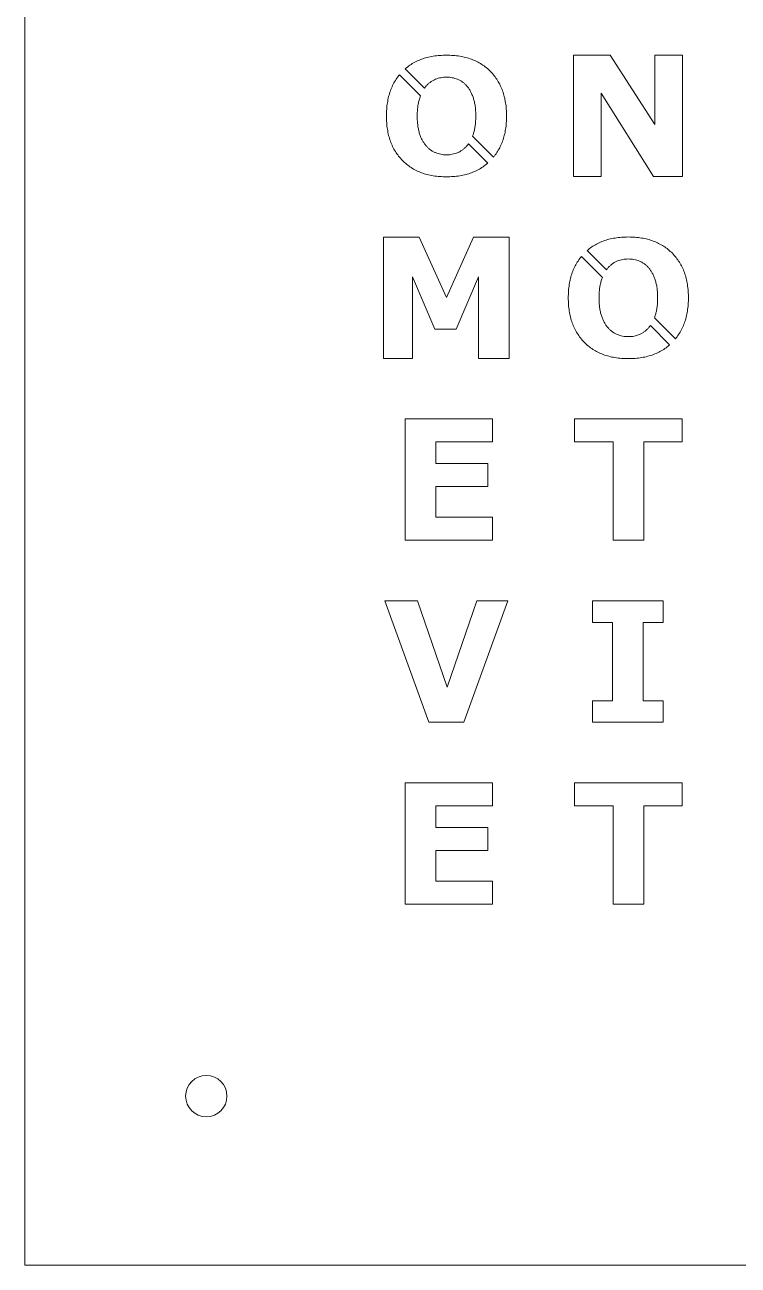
# Model space of a CAD drawing. Header units: millimetres. Extents: x -483 to 483, y -450 to 450.
# Drawn here: x -483 to -224.2, y -450 to 0 of the extents above; entities that cross this region are included whole.
import ezdxf

# ---------------------------------------------------------------- set-up
doc = ezdxf.new("R2010")
doc.units = ezdxf.units.MM

msp = doc.modelspace()

# ---------------------------------------------------------------- linework, layer by layer
at = {"color": 7, "linetype": 'Continuous', "lineweight": 15}
for p, q in [((-483, 450), (-483, -450)), ((-283.88, -11), (-270.65, -11)), ((-283.88, -55), (-283.88, -11)), ((-270.65, -11), (-254.37, -36.2)), ((-254.37, -11), (-244.34, -11)), ((-254.37, -36.2), (-254.37, -11)), ((-244.34, -11), (-244.34, -55)), ((-337.95, -22.93), (-344.93, -15.95)), ((-347.02, -18.1), (-339.41, -25.71)), ((-273.86, -24.8), (-273.86, -55)), ((-254.91, -55), (-273.86, -24.8)), ((-312.9, -47.98), (-320.51, -40.37)), ((-321.99, -43.13), (-314.98, -50.14)), ((-273.86, -55), (-283.88, -55)), ((-244.34, -55), (-254.91, -55)), ((-352.89, -77), (-339.85, -77)), ((-352.89, -121), (-352.89, -77)), ((-339.85, -77), (-330.03, -98.91)), ((-330.03, -98.91), (-320.24, -77)), ((-320.24, -77), (-307.22, -77)), ((-307.22, -77), (-307.22, -121)), ((-281.06, -84.07), (-273.44, -91.68)), ((-271.98, -88.9), (-278.96, -81.91)), ((-342.31, -91.44), (-342.31, -121)), ((-334.22, -110.42), (-342.31, -91.44)), ((-318.36, -91.44), (-326.45, -110.42)), ((-318.36, -121), (-318.36, -91.44)), ((-246.93, -113.95), (-254.54, -106.34)), ((-326.45, -110.42), (-334.22, -110.42)), ((-256.02, -109.1), (-249.02, -116.1)), ((-342.31, -121), (-352.89, -121)), ((-307.22, -121), (-318.36, -121)), ((-345.04, -143), (-313.29, -143)), ((-345.04, -187), (-345.04, -143)), ((-313.29, -143), (-313.29, -151.35)), ((-283.49, -143), (-244.51, -143)), ((-283.49, -151.35), (-283.49, -143)), ((-244.51, -143), (-244.51, -151.35)), ((-333.9, -151.35), (-333.9, -159.15)), ((-313.29, -151.35), (-333.9, -151.35)), ((-269.57, -151.35), (-283.49, -151.35)), ((-269.57, -187), (-269.57, -151.35)), ((-258.43, -151.35), (-258.43, -187)), ((-244.51, -151.35), (-258.43, -151.35)), ((-333.9, -159.15), (-314.96, -159.15)), ((-314.96, -159.15), (-314.96, -167.51)), ((-333.9, -167.51), (-333.9, -178.65)), ((-314.96, -167.51), (-333.9, -167.51)), ((-333.9, -178.65), (-313.29, -178.65)), ((-313.29, -178.65), (-313.29, -187)), ((-313.29, -187), (-345.04, -187)), ((-258.43, -187), (-269.57, -187)), ((-352.32, -209), (-340.47, -209)), ((-336.36, -253), (-352.32, -209)), ((-340.47, -209), (-329.74, -240.29)), ((-329.74, -240.29), (-319.02, -209)), ((-307.76, -209), (-323.72, -253)), ((-319.02, -209), (-307.76, -209)), ((-277, -209), (-251.38, -209)), ((-277, -216.8), (-277, -209)), ((-251.38, -209), (-251.38, -216.8)), ((-269.76, -216.8), (-277, -216.8)), ((-269.76, -245.2), (-269.76, -216.8)), ((-258.62, -216.8), (-258.62, -245.2)), ((-251.38, -216.8), (-258.62, -216.8)), ((-277, -245.2), (-269.76, -245.2)), ((-277, -253), (-277, -245.2)), ((-258.62, -245.2), (-251.38, -245.2)), ((-251.38, -245.2), (-251.38, -253)), ((-323.72, -253), (-336.36, -253)), ((-251.38, -253), (-277, -253)), ((-345.04, -275), (-313.29, -275)), ((-345.04, -319), (-345.04, -275)), ((-313.29, -275), (-313.29, -283.35)), ((-283.49, -275), (-244.51, -275)), ((-283.49, -283.35), (-283.49, -275)), ((-244.51, -275), (-244.51, -283.35)), ((-333.9, -283.35), (-333.9, -291.15)), ((-313.29, -283.35), (-333.9, -283.35)), ((-269.57, -283.35), (-283.49, -283.35)), ((-269.57, -319), (-269.57, -283.35)), ((-258.43, -283.35), (-258.43, -319)), ((-244.51, -283.35), (-258.43, -283.35)), ((-333.9, -291.15), (-314.96, -291.15)), ((-314.96, -291.15), (-314.96, -299.51)), ((-333.9, -299.51), (-333.9, -310.65)), ((-314.96, -299.51), (-333.9, -299.51)), ((-333.9, -310.65), (-313.29, -310.65)), ((-313.29, -310.65), (-313.29, -319)), ((-313.29, -319), (-345.04, -319)), ((-258.43, -319), (-269.57, -319)), ((-483, -450), (483, -450))]:
    msp.add_line(p, q, dxfattribs=at)
msp.add_circle((-417.15, -388.65), 7.5, dxfattribs=at)
for points, knots in [([(-344.93, -15.95), (-344.78, -15.82), (-344.11, -15.25), (-342.84, -14.32), (-341.04, -13.3), (-339.1, -12.46), (-337.02, -11.81), (-334.8, -11.36), (-332.45, -11.07), (-330.83, -11.04), (-330.01, -11.02)], [0.5427319, 0.5427319, 0.5427319, 0.5427319, 0.5596077, 0.6178239, 0.676594, 0.7364199, 0.7981135, 0.862336, 0.9294939, 1, 1, 1, 1]), ([(-330.01, -11.02), (-329.18, -11.04), (-327.57, -11.07), (-325.23, -11.36), (-323.01, -11.81), (-320.93, -12.46), (-318.99, -13.3), (-317.18, -14.33), (-315.51, -15.54), (-313.99, -16.93), (-312.63, -18.48), (-311.43, -20.17), (-310.43, -22), (-309.6, -23.96), (-308.98, -26.06), (-308.52, -28.29), (-308.24, -30.65), (-308.21, -32.27), (-308.19, -33.1)], [0, 0, 0, 0, 0.07048, 0.137378, 0.201345, 0.263016, 0.323036, 0.381784, 0.44017, 0.498725, 0.557511, 0.616005, 0.675027, 0.735296, 0.797279, 0.861709, 0.929284, 1, 1, 1, 1]), ([(-351.79, -33.1), (-351.77, -32.27), (-351.74, -30.65), (-351.46, -28.29), (-351.02, -26.06), (-350.38, -23.96), (-349.57, -22), (-348.57, -20.17), (-347.67, -18.9), (-347.14, -18.23), (-347.02, -18.1)], [0, 0, 0, 0, 0.0707423, 0.1383421, 0.2027488, 0.2647552, 0.3249555, 0.3839989, 0.4423791, 0.4572744, 0.4572744, 0.4572744, 0.4572744]), ([(-329.97, -19), (-330.32, -19.01), (-331.01, -19.03), (-332.02, -19.16), (-333, -19.4), (-333.95, -19.72), (-334.87, -20.15), (-335.75, -20.71), (-336.59, -21.38), (-337.1, -21.91), (-337.36, -22.19)], [0, 0, 0, 0, 0.125256, 0.247418, 0.368803, 0.489398, 0.611178, 0.735309, 0.864114, 1, 1, 1, 1]), ([(-322.59, -22.24), (-322.84, -21.97), (-323.33, -21.44), (-324.15, -20.75), (-325.03, -20.19), (-325.97, -19.75), (-326.94, -19.41), (-327.93, -19.17), (-328.95, -19.03), (-329.63, -19.01), (-329.97, -19)], [0, 0, 0, 0, 0.132589, 0.260007, 0.385051, 0.508606, 0.63223, 0.754366, 0.876207, 1, 1, 1, 1]), ([(-319.36, -33.07), (-319.37, -32.46), (-319.39, -31.28), (-319.55, -29.58), (-319.83, -28.02), (-320.22, -26.6), (-320.71, -25.32), (-321.26, -24.17), (-321.86, -23.13), (-322.35, -22.53), (-322.59, -22.24)], [0, 0, 0, 0, 0.159297, 0.306971, 0.443194, 0.570263, 0.688818, 0.799024, 0.90244, 1, 1, 1, 1]), ([(-339.41, -25.71), (-339.52, -26), (-339.79, -26.77), (-340.15, -28.07), (-340.42, -29.65), (-340.59, -31.34), (-340.61, -32.5), (-340.62, -33.1)], [0.3525944, 0.3525944, 0.3525944, 0.3525944, 0.4324617, 0.5627668, 0.699933, 0.8456342, 1, 1, 1, 1]), ([(-330.01, -55.15), (-330.83, -55.13), (-332.45, -55.1), (-334.8, -54.81), (-337.01, -54.35), (-339.1, -53.71), (-341.04, -52.86), (-342.84, -51.84), (-344.5, -50.61), (-346.03, -49.22), (-347.38, -47.66), (-348.57, -45.97), (-349.57, -44.14), (-350.38, -42.18), (-351.02, -40.09), (-351.46, -37.88), (-351.74, -35.53), (-351.77, -33.92), (-351.79, -33.1)], [0, 0, 0, 0, 0.070599, 0.137845, 0.2022, 0.263975, 0.323879, 0.382727, 0.441159, 0.499972, 0.558701, 0.617352, 0.676473, 0.736534, 0.798395, 0.862655, 0.929638, 1, 1, 1, 1]), ([(-340.62, -33.1), (-340.61, -33.71), (-340.59, -34.88), (-340.42, -36.57), (-340.16, -38.12), (-339.77, -39.53), (-339.3, -40.81), (-338.75, -41.96), (-338.14, -43), (-337.65, -43.6), (-337.42, -43.9)], [0, 0, 0, 0, 0.159046, 0.30572, 0.442217, 0.568775, 0.686751, 0.797284, 0.901005, 1, 1, 1, 1]), ([(-320.51, -40.37), (-320.37, -40.01), (-320.1, -39.19), (-319.77, -37.87), (-319.52, -36.37), (-319.39, -34.76), (-319.37, -33.64), (-319.36, -33.07)], [0.351857, 0.351857, 0.351857, 0.351857, 0.4527745, 0.5766571, 0.7088677, 0.8492394, 1, 1, 1, 1]), ([(-308.19, -33.1), (-308.21, -33.92), (-308.24, -35.53), (-308.52, -37.88), (-308.97, -40.09), (-309.6, -42.18), (-310.42, -44.14), (-311.42, -45.96), (-312.29, -47.22), (-312.81, -47.87), (-312.9, -47.98)], [0, 0, 0, 0, 0.0703052, 0.1372341, 0.2014414, 0.2632526, 0.3233568, 0.3824299, 0.4408979, 0.4532845, 0.4532845, 0.4532845, 0.4532845]), ([(-337.42, -43.9), (-337.17, -44.17), (-336.69, -44.69), (-335.87, -45.37), (-334.99, -45.94), (-334.05, -46.39), (-333.07, -46.74), (-332.06, -46.99), (-331.03, -47.14), (-330.33, -47.16), (-329.97, -47.17)], [0, 0, 0, 0, 0.128798, 0.25463, 0.378438, 0.502817, 0.626779, 0.750159, 0.874168, 1, 1, 1, 1]), ([(-329.97, -47.17), (-329.62, -47.16), (-328.92, -47.14), (-327.89, -46.99), (-326.89, -46.73), (-325.9, -46.39), (-324.96, -45.92), (-324.08, -45.34), (-323.26, -44.65), (-322.78, -44.11), (-322.53, -43.84)], [0, 0, 0, 0, 0.125375, 0.248934, 0.371151, 0.494662, 0.619025, 0.742921, 0.869562, 1, 1, 1, 1]), ([(-314.98, -50.14), (-315.16, -50.29), (-315.85, -50.88), (-317.15, -51.84), (-318.95, -52.86), (-320.9, -53.71), (-322.98, -54.35), (-325.2, -54.81), (-327.56, -55.1), (-329.18, -55.13), (-330.01, -55.15)], [0.5387731, 0.5387731, 0.5387731, 0.5387731, 0.558501, 0.6168861, 0.6756858, 0.7355418, 0.7974923, 0.8617954, 0.929222, 1, 1, 1, 1]), ([(-278.96, -81.91), (-278.81, -81.78), (-278.13, -81.21), (-276.86, -80.28), (-275.06, -79.26), (-273.12, -78.41), (-271.04, -77.76), (-268.82, -77.32), (-266.47, -77.02), (-264.85, -76.99), (-264.03, -76.98)], [0.542277, 0.542277, 0.542277, 0.542277, 0.5596077, 0.6178239, 0.676594, 0.7364199, 0.7981135, 0.862336, 0.9294939, 1, 1, 1, 1]), ([(-264.03, -76.98), (-263.2, -76.99), (-261.59, -77.02), (-259.25, -77.32), (-257.03, -77.76), (-254.95, -78.41), (-253.01, -79.25), (-251.2, -80.28), (-249.53, -81.49), (-248.01, -82.88), (-246.65, -84.44), (-245.45, -86.12), (-244.45, -87.96), (-243.62, -89.92), (-243, -92.02), (-242.54, -94.25), (-242.26, -96.61), (-242.23, -98.23), (-242.21, -99.06)], [0, 0, 0, 0, 0.07048, 0.137378, 0.201345, 0.263016, 0.323036, 0.381784, 0.44017, 0.498725, 0.557511, 0.616005, 0.675027, 0.735296, 0.797279, 0.861709, 0.929284, 1, 1, 1, 1]), ([(-285.81, -99.06), (-285.79, -98.23), (-285.76, -96.61), (-285.48, -94.25), (-285.04, -92.02), (-284.41, -89.92), (-283.59, -87.96), (-282.59, -86.12), (-281.7, -84.86), (-281.16, -84.2), (-281.06, -84.07)], [0, 0, 0, 0, 0.0707423, 0.1383421, 0.2027488, 0.2647552, 0.3249555, 0.3839989, 0.4423791, 0.4568185, 0.4568185, 0.4568185, 0.4568185]), ([(-264, -84.95), (-264.34, -84.96), (-265.03, -84.98), (-266.04, -85.12), (-267.02, -85.35), (-267.98, -85.67), (-268.9, -86.11), (-269.77, -86.66), (-270.61, -87.34), (-271.12, -87.87), (-271.38, -88.14)], [0, 0, 0, 0, 0.125256, 0.247418, 0.368803, 0.489398, 0.611178, 0.735309, 0.864114, 1, 1, 1, 1]), ([(-256.61, -88.2), (-256.86, -87.93), (-257.35, -87.4), (-258.17, -86.71), (-259.06, -86.15), (-259.99, -85.71), (-260.96, -85.37), (-261.96, -85.13), (-262.97, -84.98), (-263.65, -84.96), (-264, -84.95)], [0, 0, 0, 0, 0.132589, 0.260007, 0.385051, 0.508606, 0.63223, 0.754366, 0.876207, 1, 1, 1, 1]), ([(-253.38, -99.02), (-253.39, -98.41), (-253.41, -97.23), (-253.57, -95.53), (-253.86, -93.98), (-254.25, -92.56), (-254.73, -91.28), (-255.28, -90.13), (-255.88, -89.09), (-256.37, -88.49), (-256.61, -88.2)], [0, 0, 0, 0, 0.159297, 0.306971, 0.443194, 0.570263, 0.688818, 0.799024, 0.90244, 1, 1, 1, 1]), ([(-273.44, -91.68), (-273.55, -91.97), (-273.81, -92.73), (-274.17, -94.03), (-274.45, -95.61), (-274.61, -97.3), (-274.63, -98.46), (-274.64, -99.06)], [0.3540961, 0.3540961, 0.3540961, 0.3540961, 0.4324617, 0.5627668, 0.699933, 0.8456342, 1, 1, 1, 1]), ([(-264.03, -121.1), (-264.85, -121.09), (-266.47, -121.06), (-268.82, -120.77), (-271.04, -120.31), (-273.12, -119.66), (-275.06, -118.82), (-276.86, -117.79), (-278.53, -116.57), (-280.05, -115.18), (-281.4, -113.62), (-282.59, -111.92), (-283.59, -110.09), (-284.41, -108.14), (-285.04, -106.05), (-285.48, -103.83), (-285.76, -101.49), (-285.79, -99.88), (-285.81, -99.06)], [0, 0, 0, 0, 0.070599, 0.137845, 0.2022, 0.263975, 0.323879, 0.382727, 0.441159, 0.499972, 0.558701, 0.617352, 0.676473, 0.736534, 0.798395, 0.862655, 0.929638, 1, 1, 1, 1]), ([(-274.64, -99.06), (-274.63, -99.67), (-274.61, -100.84), (-274.44, -102.53), (-274.18, -104.08), (-273.79, -105.49), (-273.32, -106.76), (-272.77, -107.91), (-272.16, -108.95), (-271.68, -109.56), (-271.44, -109.86)], [0, 0, 0, 0, 0.159046, 0.30572, 0.442217, 0.568775, 0.686751, 0.797284, 0.901005, 1, 1, 1, 1]), ([(-254.54, -106.34), (-254.4, -105.98), (-254.12, -105.16), (-253.8, -103.82), (-253.54, -102.33), (-253.41, -100.71), (-253.39, -99.6), (-253.38, -99.02)], [0.3503362, 0.3503362, 0.3503362, 0.3503362, 0.4527745, 0.5766571, 0.7088677, 0.8492394, 1, 1, 1, 1]), ([(-242.21, -99.06), (-242.23, -99.88), (-242.26, -101.49), (-242.55, -103.83), (-242.99, -106.05), (-243.62, -108.14), (-244.45, -110.09), (-245.44, -111.92), (-246.31, -113.18), (-246.84, -113.83), (-246.93, -113.95)], [0, 0, 0, 0, 0.0703052, 0.1372341, 0.2014414, 0.2632526, 0.3233568, 0.3824299, 0.4408979, 0.4537408, 0.4537408, 0.4537408, 0.4537408]), ([(-271.44, -109.86), (-271.2, -110.12), (-270.71, -110.65), (-269.89, -111.32), (-269.01, -111.9), (-268.07, -112.35), (-267.09, -112.7), (-266.08, -112.95), (-265.05, -113.1), (-264.35, -113.12), (-264, -113.13)], [0, 0, 0, 0, 0.128798, 0.25463, 0.378438, 0.502817, 0.626779, 0.750159, 0.874168, 1, 1, 1, 1]), ([(-264, -113.13), (-263.64, -113.12), (-262.94, -113.1), (-261.91, -112.95), (-260.91, -112.68), (-259.92, -112.34), (-258.98, -111.88), (-258.1, -111.3), (-257.28, -110.61), (-256.8, -110.07), (-256.55, -109.8)], [0, 0, 0, 0, 0.125375, 0.248934, 0.371151, 0.494662, 0.619025, 0.742921, 0.869562, 1, 1, 1, 1]), ([(-249.02, -116.1), (-249.19, -116.25), (-249.88, -116.84), (-251.17, -117.79), (-252.98, -118.82), (-254.92, -119.66), (-257, -120.31), (-259.22, -120.77), (-261.58, -121.06), (-263.2, -121.09), (-264.03, -121.1)], [0.539228, 0.539228, 0.539228, 0.539228, 0.558501, 0.6168861, 0.6756858, 0.7355418, 0.7974923, 0.8617954, 0.929222, 1, 1, 1, 1])]:
    msp.add_open_spline(points, degree=3, knots=knots, dxfattribs=at)
for points in [[(-337.36, -22.19), (-337.56, -22.43), (-337.76, -22.67), (-337.95, -22.93)], [(-322.53, -43.84), (-322.35, -43.61), (-322.16, -43.37), (-321.99, -43.13)], [(-271.38, -88.14), (-271.59, -88.39), (-271.79, -88.64), (-271.98, -88.9)], [(-256.55, -109.8), (-256.37, -109.57), (-256.19, -109.34), (-256.02, -109.1)]]:
    msp.add_open_spline(points, degree=3, dxfattribs=at)

doc.saveas('drawing.dxf')
